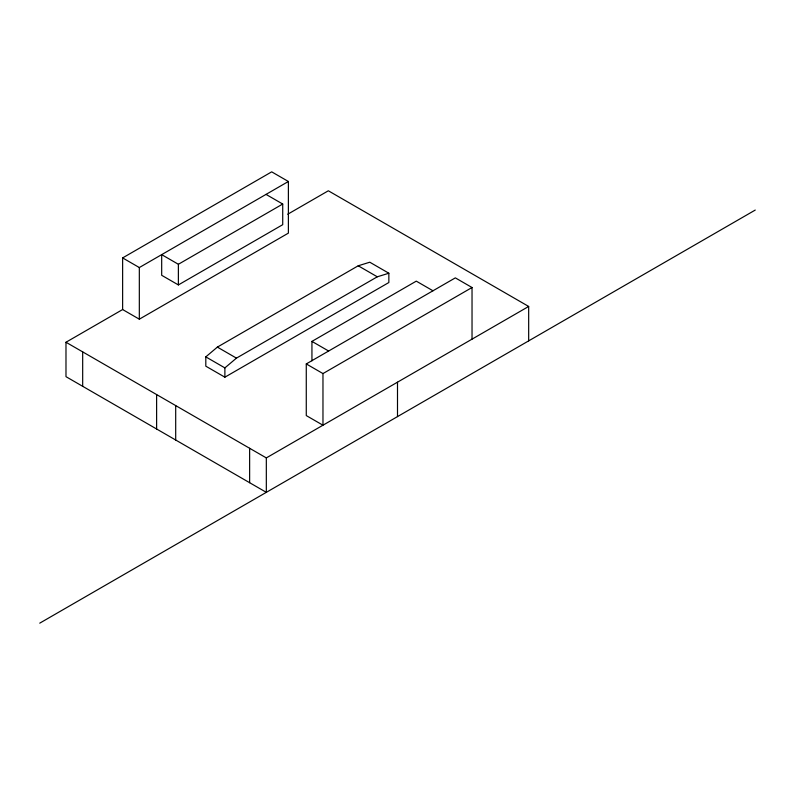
<?xml version="1.0" encoding="UTF-8"?>
<svg xmlns="http://www.w3.org/2000/svg" width="795" height="795" viewBox="0 0 795 795"><rect width="100%" height="100%" fill="white"/><g stroke="black" fill="none" stroke-linecap="round" stroke-linejoin="round"><path stroke-width="1.19" d="M205.806 356.875L217.363 347.107L358.217 265.788L369.774 262.211L388.854 273.232L388.854 282.523L224.886 377.188L205.806 366.177L205.806 356.875L224.886 367.896L224.886 377.188M224.886 367.896L236.443 358.128L377.297 276.799L388.854 273.232M122.629 309.543L122.629 257.908L271.691 171.849L288.386 181.489L288.386 233.124L139.324 319.183L122.629 309.543L65.985 342.248L65.985 376.671L266.325 492.344L266.325 457.91L528.675 306.453L528.675 340.876M122.629 257.908L139.324 267.547L288.386 181.489M178.378 264.278L282.722 204.037L282.722 224.687L178.378 284.928L161.683 275.299L161.683 254.639L178.378 264.278L178.378 284.928M287.72 214.233L328.335 190.78L528.675 306.453M311.938 360.831L311.938 341.393L416.282 281.142L432.977 290.781M472.031 287.512L322.969 373.571L322.969 425.216L306.274 415.576L306.274 363.931L455.336 277.872L472.031 287.512L472.031 339.147M39.75 623.151L755.25 210.059M266.027 194.397L282.722 204.037M358.217 265.788L377.297 276.799M311.938 341.393L328.633 351.022M306.274 363.931L322.969 373.571M217.363 347.107L236.443 358.128M65.985 342.248L266.325 457.91M397.5 382.186L397.5 416.61M249.63 448.281L249.63 482.704M175.695 405.589L175.695 440.013M156.615 394.578L156.615 429.002M139.324 267.547L139.324 319.183M82.68 351.887L82.68 386.31"/></g></svg>
